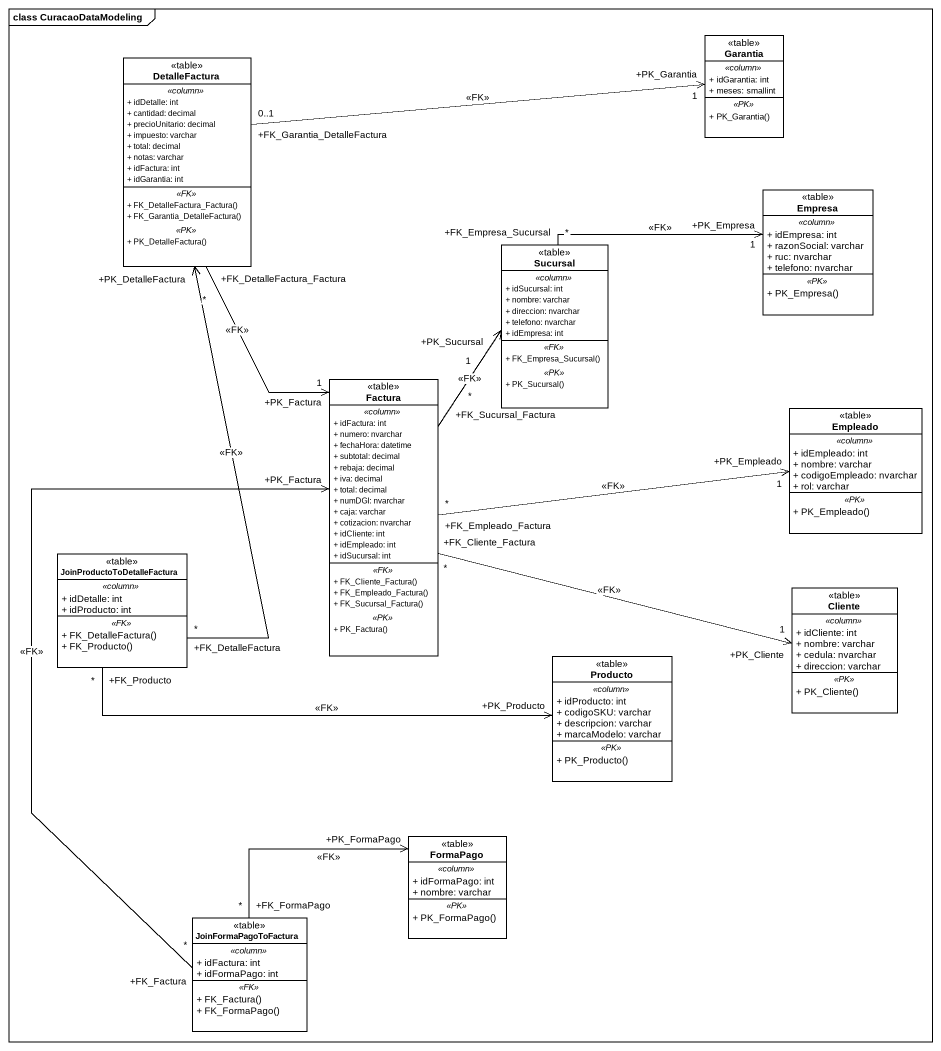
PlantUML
@startuml
mainframe class CuracaoDataModeling
hide circle
hide empty members
skinparam classAttributeIconSize 0
class Garantia <<table>> {
  .. <<column>> ..
  + idGarantia: int
  + meses: smallint
  .. <<PK>> ..
  + PK_Garantia()
}
class DetalleFactura <<table>> {
  .. <<column>> ..
  + idDetalle: int
  + cantidad: decimal
  + precioUnitario: decimal
  + impuesto: varchar
  + total: decimal
  + notas: varchar
  + idFactura: int
  + idGarantia: int
  .. <<FK>> ..
  + FK_DetalleFactura_Factura()
  + FK_Garantia_DetalleFactura()
  .. <<PK>> ..
  + PK_DetalleFactura()
}
class Empresa <<table>> {
  .. <<column>> ..
  + idEmpresa: int
  + razonSocial: varchar
  + ruc: nvarchar
  + telefono: nvarchar
  .. <<PK>> ..
  + PK_Empresa()
}
class Sucursal <<table>> {
  .. <<column>> ..
  + idSucursal: int
  + nombre: varchar
  + direccion: nvarchar
  + telefono: nvarchar
  + idEmpresa: int
  .. <<FK>> ..
  + FK_Empresa_Sucursal()
  .. <<PK>> ..
  + PK_Sucursal()
}
class Factura <<table>> {
  .. <<column>> ..
  + idFactura: int
  + numero: nvarchar
  + fechaHora: datetime
  + subtotal: decimal
  + rebaja: decimal
  + iva: decimal
  + total: decimal
  + numDGI: nvarchar
  + caja: varchar
  + cotizacion: nvarchar
  + idCliente: int
  + idEmpleado: int
  + idSucursal: int
  .. <<FK>> ..
  + FK_Cliente_Factura()
  + FK_Empleado_Factura()
  + FK_Sucursal_Factura()
  .. <<PK>> ..
  + PK_Factura()
}
class Empleado <<table>> {
  .. <<column>> ..
  + idEmpleado: int
  + nombre: varchar
  + codigoEmpleado: nvarchar
  + rol: varchar
  .. <<PK>> ..
  + PK_Empleado()
}
class JoinProductoToDetalleFactura <<table>> {
  .. <<column>> ..
  + idDetalle: int
  + idProducto: int
  .. <<FK>> ..
  + FK_DetalleFactura()
  + FK_Producto()
}
class Cliente <<table>> {
  .. <<column>> ..
  + idCliente: int
  + nombre: varchar
  + cedula: nvarchar
  + direccion: varchar
  .. <<PK>> ..
  + PK_Cliente()
}
class Producto <<table>> {
  .. <<column>> ..
  + idProducto: int
  + codigoSKU: varchar
  + descripcion: varchar
  + marcaModelo: varchar
  .. <<PK>> ..
  + PK_Producto()
}
class FormaPago <<table>> {
  .. <<column>> ..
  + idFormaPago: int
  + nombre: varchar
  .. <<PK>> ..
  + PK_FormaPago()
}
class JoinFormaPagoToFactura <<table>> {
  .. <<column>> ..
  + idFactura: int
  + idFormaPago: int
  .. <<FK>> ..
  + FK_Factura()
  + FK_FormaPago()
}
DetalleFactura "+FK_Garantia_DetalleFactura\n0..1" -right-> "+PK_Garantia\n1" Garantia : <<FK>>
DetalleFactura "+FK_DetalleFactura_Factura\n*" --> "+PK_Factura\n1" Factura : <<FK>>
Sucursal "+FK_Empresa_Sucursal\n*" -right-> "+PK_Empresa\n1" Empresa : <<FK>>
Factura "+FK_Sucursal_Factura\n*" -up-> "+PK_Sucursal\n1" Sucursal : <<FK>>
Factura "+FK_Empleado_Factura\n*" -right-> "+PK_Empleado\n1" Empleado : <<FK>>
Factura "+FK_Cliente_Factura\n*" -right-> "+PK_Cliente\n1" Cliente : <<FK>>
JoinProductoToDetalleFactura "+FK_DetalleFactura\n*" -up-> "+PK_DetalleFactura" DetalleFactura : <<FK>>
JoinProductoToDetalleFactura "+FK_Producto\n*" -right-> "+PK_Producto" Producto : <<FK>>
JoinFormaPagoToFactura "+FK_Factura\n*" -up-> "+PK_Factura" Factura : <<FK>>
JoinFormaPagoToFactura "+FK_FormaPago\n*" -right-> "+PK_FormaPago" FormaPago : <<FK>>
@enduml
